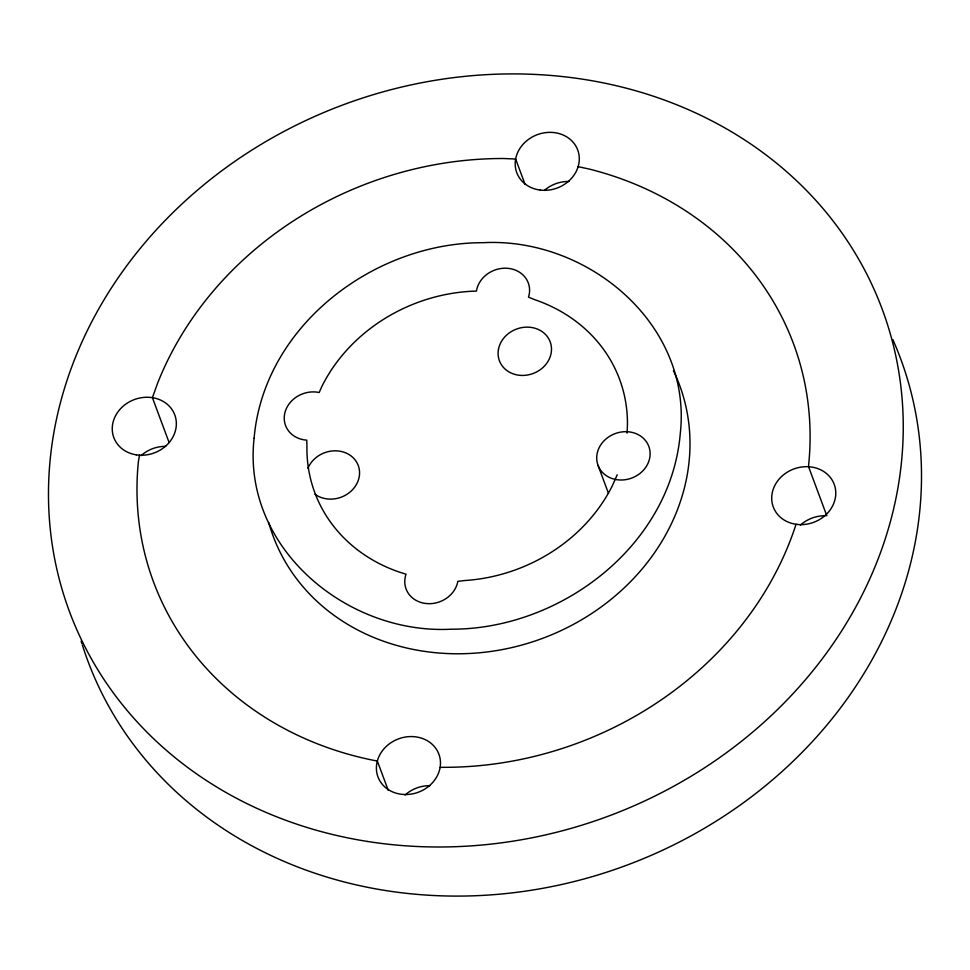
<?xml version="1.0" encoding="UTF-8"?>
<svg xmlns="http://www.w3.org/2000/svg" width="970" height="970" viewBox="0 0 970 970"><rect width="100%" height="100%" fill="white"/><g stroke="black" fill="none" stroke-linecap="round" stroke-linejoin="round"><path stroke-width="1.45" d="M627.081 433.141L627.432 425.563A162.584 142.347 -20.4 0 0 534.591 299.645L528.517 297.123A27.099 23.729 -20.4 0 0 509.044 268.46A27.099 23.729 -20.4 0 0 476.609 290.115L476.44 291.085L469.625 291.364A162.584 142.347 -20.4 0 0 321.785 386.63L319.178 392.51A27.099 23.729 -20.4 0 0 284.962 412.492A27.099 23.729 -20.4 0 0 306.787 440.15L306.932 446.333A162.584 142.347 -20.4 0 0 399.773 572.251L406.042 574.204L405.715 575.186A27.099 23.729 -20.4 0 0 425.769 603.486A27.099 23.729 -20.4 0 0 457.84 581.37L464.739 580.533A162.584 142.347 -20.4 0 0 612.579 485.267L617.235 474.754M139.474 455.172L138.346 461.987A341.44 298.918 -20.4 0 0 374.262 760.468L377.33 761.001L388.291 790.465M795.982 524.273L795.121 527.11A341.44 298.918 -20.4 0 1 443.302 767.318L440.113 767.415M578.132 166.67L589.505 169.119A341.44 298.918 -20.4 0 1 808.737 463.842L808.568 466.715L826.828 515.822M525.037 184.276L515.64 159.031L503.782 158.51A341.44 298.918 -20.4 0 0 157.589 383.235L152.411 397.664L169.107 442.55M598.066 465.406L608.505 493.463M892.8 339.488A433.578 379.573 -20.4 0 1 628.572 864.525A433.578 379.573 -20.4 0 1 82.389 645.111M81.965 643.753A433.578 379.573 -20.4 0 1 81.128 641.037M405.096 795A32.519 28.47 -20.4 0 1 429.843 785.664M140.977 455.682A32.519 28.47 -20.4 0 1 165.725 446.345M544.291 190.459A32.519 28.47 -20.4 0 1 569.172 181.463M800.408 525.097A32.519 28.47 -20.4 0 1 825.167 515.761M673.422 370.673A216.783 189.793 -20.4 0 1 543.103 638.151A216.783 189.793 -20.4 0 1 268.714 522.454M307.914 468.316A27.099 23.729 -20.4 0 1 340.203 451.256A27.099 23.729 -20.4 0 1 359.082 477.482A27.099 23.729 -20.4 0 1 330.079 499.126L328.697 499.065A27.099 23.729 -20.4 0 1 314.995 494.263M254.091 438.294C241.882 547.735 346.933 634.78 451.22 629.203C560.345 629.481 670.634 545.989 680.273 433.602C692.483 324.162 587.432 237.116 483.145 242.694C374.02 242.415 263.731 325.908 254.091 438.294M498.519 349.03L498.301 350.291A27.099 23.729 -20.4 0 0 518.635 375.184A27.099 23.729 -20.4 0 0 550.002 357.275L550.426 356.038A27.099 23.729 -20.4 0 0 530.954 327.387A27.099 23.729 -20.4 0 0 498.519 349.03M377.415 760.674L377.039 762.178A32.519 28.47 -20.4 0 0 417.973 792.369A32.519 28.47 -20.4 0 0 430.559 742.923A32.519 28.47 -20.4 0 0 377.415 760.674M627.444 431.735L626.062 431.686A27.099 23.729 -20.4 0 0 598.89 467.31A27.099 23.729 -20.4 0 0 644.565 468.898A27.099 23.729 -20.4 0 0 627.444 431.735M797.255 524.443L795.63 524.224A32.519 28.47 -20.4 0 1 780.559 477.531A32.519 28.47 -20.4 0 1 834.333 484.648A32.519 28.47 -20.4 0 1 797.255 524.443M367.666 841.487A433.578 379.573 -20.4 0 0 888.035 326.247A433.578 379.573 -20.4 0 0 171.908 213.618A433.578 379.573 -20.4 0 0 367.666 841.487M136.188 454.821A32.519 28.47 -20.4 0 0 175.218 416.178A32.519 28.47 -20.4 0 0 121.505 407.727A32.519 28.47 -20.4 0 0 136.188 454.821M540.278 190.084A32.519 28.47 -20.4 0 0 577.829 150.289A32.519 28.47 -20.4 0 0 523.642 143.657A32.519 28.47 -20.4 0 0 540.278 190.084"/></g></svg>
